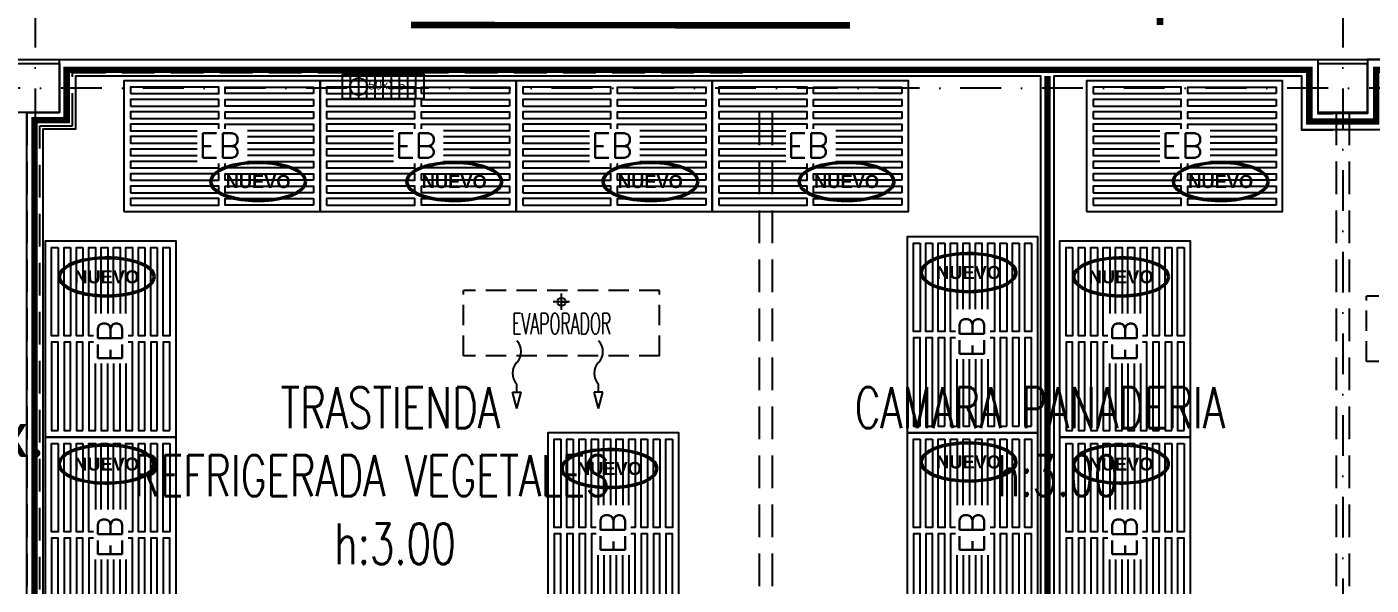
# Model space of a CAD drawing. Header units: millimetres. Extents: x 340 to 1003762, y 22 to 362022.
# Drawn here: x 604171 to 612395, y 304013 to 307432 of the extents above; entities that cross this region are included whole.
import ezdxf
from ezdxf.enums import TextEntityAlignment as Align

# ---------------------------------------------------------------- set-up
doc = ezdxf.new("R2010")
doc.units = ezdxf.units.MM
for name, pattern in [('LSBB_P_002 - PLANTA 1° NIVEL SALA DE VENTAS$0$000_ALTILLO PROPUESTA$0$HIDDEN', [0.375, 0.25, -0.125]), ('LSBB_P_002 - PLANTA 1° NIVEL SALA DE VENTAS$0$CONTINUOS', [0]), ('LSBB_P_002 - PLANTA 1° NIVEL SALA DE VENTAS$0$DASHDOT2', [0.5, 0.25, -0.125, 0, -0.125]), ('LSBB_P_002 - PLANTA 1° NIVEL SALA DE VENTAS$0$DASHED', [0.75, 0.5, -0.25]), ('LSBB_P_002 - PLANTA 1° NIVEL SALA DE VENTAS$0$HIDDEN', [0.375, 0.25, -0.125])]:
    doc.linetypes.add(name, pattern=pattern)
for name, color, linetype in [('A-DEMOLICION SV', 40, 'Continuous'), ('LSBB_P_002 - PLANTA 1° NIVEL SALA DE VENTAS$0$A-ACTIVOS NUEVOS', 20, 'Continuous'), ('LSBB_P_002 - PLANTA 1° NIVEL SALA DE VENTAS$0$A-DEMOLICIONES', 30, 'LSBB_P_002 - PLANTA 1° NIVEL SALA DE VENTAS$0$DASHED'), ('LSBB_P_002 - PLANTA 1° NIVEL SALA DE VENTAS$0$A-Equipamiento acero inox', 8, 'Continuous'), ('LSBB_P_002 - PLANTA 1° NIVEL SALA DE VENTAS$0$A-EVAPORADOR', 8, 'Continuous'), ('LSBB_P_002 - PLANTA 1° NIVEL SALA DE VENTAS$0$A-PANEL CAMARA NUEVO', 10, 'LSBB_P_002 - PLANTA 1° NIVEL SALA DE VENTAS$0$CONTINUOS'), ('LSBB_P_002 - PLANTA 1° NIVEL SALA DE VENTAS$0$A-SE CONSTRUYE RELLENO', 10, 'LSBB_P_002 - PLANTA 1° NIVEL SALA DE VENTAS$0$CONTINUOS'), ('LSBB_P_002 - PLANTA 1° NIVEL SALA DE VENTAS$0$CANALETA-DESAGUE', 4, 'Continuous'), ('LSBB_P_002 - PLANTA 1° NIVEL SALA DE VENTAS$0$EJES', 8, 'LSBB_P_002 - PLANTA 1° NIVEL SALA DE VENTAS$0$DASHDOT2'), ('LSBB_P_002 - PLANTA 1° NIVEL SALA DE VENTAS$0$ESTRUCTURA', 5, 'Continuous'), ('LSBB_P_002 - PLANTA 1° NIVEL SALA DE VENTAS$0$L-PILETAS EXISTENTES', 8, 'Continuous'), ('LSBB_P_002 - PLANTA 1° NIVEL SALA DE VENTAS$0$MUROS', 5, 'Continuous'), ('LSBB_P_002 - PLANTA 1° NIVEL SALA DE VENTAS$0$N- EXTINTOR O RH', 1, 'Continuous')]:
    doc.layers.add(name, color=color, linetype=linetype)
doc.styles.add('LSBB_P_002 - PLANTA 1° NIVEL SALA DE VENTAS$0$ARIAL', font='')
doc.styles.add('LSBB_P_002 - PLANTA 1° NIVEL SALA DE VENTAS$0$ROMANS', font='romans')
doc.styles.add('LSBB_P_002 - PLANTA 1° NIVEL SALA DE VENTAS$0$ROMANS20', font='ROMANS8.SHX', dxfattribs={"width": 0.9, "height": 2})
doc.styles.add('LSBB_P_002 - PLANTA 1° NIVEL SALA DE VENTAS$0$SANSSERIF', font='sas_____.pfb')
doc.styles.add('LSBB_P_002 - PLANTA 1° NIVEL SALA DE VENTAS$0$STANDARD', font='txt')
doc.styles.get('LSBB_P_002 - PLANTA 1° NIVEL SALA DE VENTAS$0$ARIAL').set_extended_font_data('Arial', bold=True)

# ---------------------------------------------------------------- blocks, each defined once
blk = doc.blocks.new('LSBB_P_002 - PLANTA 1° NIVEL SALA DE VENTAS$0$A$C0C1D28A6')
at = {"color": 8}
blk.add_circle((0.4, 0.075), 0.0524, dxfattribs=at)
at = {"layer": 'LSBB_P_002 - PLANTA 1° NIVEL SALA DE VENTAS$0$CANALETA-DESAGUE', "color": 8}
for p, q in [((0, 0.15), (0.5, 0.15)), ((0, 0.15), (0, 0)), ((0.05, 0.15), (0.05, 0)), ((0.1, 0.15), (0.1, 0)), ((0.15, 0.15), (0.15, 0)), ((0.2, 0.15), (0.2, 0)), ((0.25, 0.15), (0.25, 0)), ((0.3, 0.15), (0.3, 0)), ((0.35, 0.15), (0.35, 0)), ((0.4, 0.15), (0.4, 0)), ((0.45, 0.15), (0.45, 0)), ((0.5, 0.15), (0.5, 0)), ((0, 0), (0.5, 0))]:
    blk.add_line(p, q, dxfattribs=at)
blk = doc.blocks.new('LSBB_P_002 - PLANTA 1° NIVEL SALA DE VENTAS$0$A$C112258A6')
at = {"layer": 'LSBB_P_002 - PLANTA 1° NIVEL SALA DE VENTAS$0$A-Equipamiento acero inox'}
for points in [[(0, 0.8), (1.2, 0.8), (1.2, 0), (0, 0), (0, 0.8)], [(0.4492, 0.4937), (0.04, 0.4937), (0.04, 0.5337), (0.58, 0.5337), (0.58, 0.5071)], [(0.7557, 0.4937), (1.16, 0.4937), (1.16, 0.5337), (0.62, 0.5337), (0.62, 0.5071)], [(0.4492, 0.4179), (0.04, 0.4179), (0.04, 0.4579), (0.4492, 0.4579)], [(0.7557, 0.4179), (1.16, 0.4179), (1.16, 0.4579), (0.7557, 0.4579)], [(0.4492, 0.3421), (0.04, 0.3421), (0.04, 0.3821), (0.4492, 0.3821)], [(0.7557, 0.3421), (1.16, 0.3421), (1.16, 0.3821), (0.7557, 0.3821)], [(0.58, 0.2951), (0.58, 0.2663), (0.04, 0.2663), (0.04, 0.3063), (0.4492, 0.3063)], [(0.62, 0.2951), (0.62, 0.2663), (1.16, 0.2663), (1.16, 0.3063), (0.7557, 0.3063)]]:
    blk.add_lwpolyline(points, dxfattribs=at)
for points in [[(0.04, 0.7611), (0.58, 0.7611), (0.58, 0.7211), (0.04, 0.7211)], [(1.16, 0.7611), (0.62, 0.7611), (0.62, 0.7211), (1.16, 0.7211)], [(0.04, 0.6853), (0.58, 0.6853), (0.58, 0.6453), (0.04, 0.6453)], [(1.16, 0.6853), (0.62, 0.6853), (0.62, 0.6453), (1.16, 0.6453)], [(0.04, 0.6095), (0.58, 0.6095), (0.58, 0.5695), (0.04, 0.5695)], [(1.16, 0.6095), (0.62, 0.6095), (0.62, 0.5695), (1.16, 0.5695)], [(0.04, 0.2305), (0.58, 0.2305), (0.58, 0.1905), (0.04, 0.1905)], [(1.16, 0.2305), (0.62, 0.2305), (0.62, 0.1905), (1.16, 0.1905)], [(0.04, 0.1547), (0.58, 0.1547), (0.58, 0.1147), (0.04, 0.1147)], [(1.16, 0.1547), (0.62, 0.1547), (0.62, 0.1147), (1.16, 0.1147)], [(0.04, 0.0789), (0.58, 0.0789), (0.58, 0.0389), (0.04, 0.0389)], [(1.16, 0.0789), (0.62, 0.0789), (0.62, 0.0389), (1.16, 0.0389)]]:
    blk.add_lwpolyline(points, close=True, dxfattribs=at)
at = {"layer": 'LSBB_P_002 - PLANTA 1° NIVEL SALA DE VENTAS$0$A-Equipamiento acero inox', "style": 'LSBB_P_002 - PLANTA 1° NIVEL SALA DE VENTAS$0$ROMANS'}
blk.add_text('EB ', height=0.15, dxfattribs=at).set_placement((0.4576, 0.3213))
blk = doc.blocks.new('LSBB_P_002 - PLANTA 1° NIVEL SALA DE VENTAS$0$A$C529333AF')
at = {"layer": 'LSBB_P_002 - PLANTA 1° NIVEL SALA DE VENTAS$0$A-ACTIVOS NUEVOS', "extrusion": (0, 0, -1)}
blk.add_ellipse((0, 0), major_axis=(0.2855, 0), ratio=0.388575, dxfattribs=at)
at = {"layer": 'LSBB_P_002 - PLANTA 1° NIVEL SALA DE VENTAS$0$A-ACTIVOS NUEVOS'}
blk.add_open_spline([(0.2955, 0), (0.2955, -0.021), (0.2828, -0.0409), (0.2407, -0.0737), (0.2108, -0.0875), (0.0693, -0.1291), (-0.0893, -0.1272), (-0.2453, -0.0748), (-0.2842, -0.048), (-0.3027, 0.019), (-0.2777, 0.0523), (-0.188, 0.0987), (-0.1218, 0.1143), (0.0524, 0.1263), (0.163, 0.1102), (0.2698, 0.0572), (0.2955, 0.0303), (0.2955, 0)], degree=3, knots=[0, 0, 0, 0, 0.461791, 0.461791, 0.923583, 0.923583, 2.283227, 2.283227, 3.034626, 3.034626, 3.786024, 3.786024, 4.537423, 4.537423, 5.618495, 5.618495, 6.283185, 6.283185, 6.283185, 6.283185], dxfattribs=at)
at = {"layer": 'LSBB_P_002 - PLANTA 1° NIVEL SALA DE VENTAS$0$A-ACTIVOS NUEVOS', "insert": (0, 0), "char_height": 0.08, "attachment_point": 5, "style": 'LSBB_P_002 - PLANTA 1° NIVEL SALA DE VENTAS$0$ARIAL'}
blk.add_mtext_dynamic_manual_height_columns('NUEVO', width=0.536552, gutter_width=0.7, heights=[0], dxfattribs=at)
blk = doc.blocks.new('LSBB_P_002 - PLANTA 1° NIVEL SALA DE VENTAS$0$EVC5-302-22')
at = {"linetype": 'LSBB_P_002 - PLANTA 1° NIVEL SALA DE VENTAS$0$HIDDEN', "ltscale": 0.5}
for p, q in [((2.3, -0.1), (1.1, -0.1)), ((1.1, -0.5), (1.1, -0.1)), ((2.3, -0.5), (2.3, -0.1)), ((2.3, -0.5), (1.1, -0.5))]:
    blk.add_line(p, q, dxfattribs=at)
for p, q in [((1.7, -0.2188), (1.7, -0.1188)), ((1.75, -0.1688), (1.65, -0.1688)), ((1.7, -0.1688), (1.74, -0.1688)), ((1.4001, -0.7226), (1.4537, -0.7226)), ((1.4269, -0.8226), (1.4001, -0.7226)), ((1.4269, -0.7226), (1.4269, -0.6726)), ((1.4269, -0.8226), (1.4537, -0.7226)), ((1.9537, -0.7226), (1.9001, -0.7226)), ((1.9269, -0.8226), (1.9001, -0.7226)), ((1.9269, -0.7226), (1.9269, -0.6726)), ((1.9269, -0.8226), (1.9537, -0.7226))]:
    blk.add_line(p, q)
blk.add_circle((1.7, -0.1688), 0.025)
for centre, start, end in [((1.3584, -0.4738), 315.9581, 44.0419), ((1.8584, -0.4738), 315.9581, 44.0419), ((1.4954, -0.6063), 135.9581, 224.0419), ((1.9954, -0.6063), 135.9581, 224.0419)]:
    blk.add_arc(centre, 0.0953, start, end)
at = {"style": 'LSBB_P_002 - PLANTA 1° NIVEL SALA DE VENTAS$0$ROMANS20', "width": 0.55}
blk.add_text('EVAPORADOR', height=0.128, dxfattribs=at).set_placement((1.7009, -0.3034), align=Align.MIDDLE)
blk = doc.blocks.new('LSBB_P_002 - PLANTA 1° NIVEL SALA DE VENTAS$0$A$C733336A8')
at = {"layer": 'LSBB_P_002 - PLANTA 1° NIVEL SALA DE VENTAS$0$N- EXTINTOR O RH', "linetype": 'ByBlock'}
h = blk.add_hatch(dxfattribs=at)
h.set_pattern_fill('ANSI36,_I', color=256, scale=0.126, style=2)
h.set_pattern_definition([(45, (8652.443333, -21254.299438), (0.008352698853, 0.03062656246), [0.039375, -0.007875, 0, -0.007875])])
edge = h.paths.add_edge_path()
edge.add_arc((0.1724, 0.12), 0.12, 0, 360)
at = {"layer": 'LSBB_P_002 - PLANTA 1° NIVEL SALA DE VENTAS$0$N- EXTINTOR O RH'}
blk.add_circle((0.1724, 0.12), 0.12, dxfattribs=at)
at = {"layer": 'LSBB_P_002 - PLANTA 1° NIVEL SALA DE VENTAS$0$N- EXTINTOR O RH', "insert": (0.2618, 0.4601), "char_height": 0.27, "width": 6.008867, "attachment_point": 5, "style": 'LSBB_P_002 - PLANTA 1° NIVEL SALA DE VENTAS$0$STANDARD'}
blk.add_mtext('{\\fCalibri|b0|i0|c0|p34;Ex.}', dxfattribs=at)
blk = doc.blocks.new('LSBB_P_002 - PLANTA 1° NIVEL SALA DE VENTAS$0$EXTINTORES EXISTENTES')
at = {"layer": 'LSBB_P_002 - PLANTA 1° NIVEL SALA DE VENTAS$0$N- EXTINTOR O RH', "color": 20}
blk.add_blockref('LSBB_P_002 - PLANTA 1° NIVEL SALA DE VENTAS$0$A$C733336A8', (826.9116, 318.5778), dxfattribs=at)
blk = doc.blocks.new('LSBB_P_002 - PLANTA 1° NIVEL SALA DE VENTAS$0$DEMOL')
at = {"layer": 'LSBB_P_002 - PLANTA 1° NIVEL SALA DE VENTAS$0$A-DEMOLICIONES', "linetype": 'LSBB_P_002 - PLANTA 1° NIVEL SALA DE VENTAS$0$000_ALTILLO PROPUESTA$0$HIDDEN', "ltscale": 0.8}
for p, q in [((1027.6695, 321.2606), (1031.8695, 321.2606)), ((1027.6695, 320.9356), (1027.6695, 321.2606)), ((1027.3895, 321.0156), (1027.3895, 315.3156)), ((1031.8695, 321.0156), (1031.8695, 315.3156)), ((1031.9495, 321.0156), (1031.9495, 315.3156)), ((1035.3995, 321.0156), (1035.3995, 315.3156)), ((1035.4795, 321.0156), (1035.4795, 315.3156)), ((1027.4695, 315.3956), (1027.4695, 320.9356)), ((1027.4695, 320.9356), (1027.6695, 320.9356))]:
    blk.add_line(p, q, dxfattribs=at)
at = {"layer": 'LSBB_P_002 - PLANTA 1° NIVEL SALA DE VENTAS$0$A-DEMOLICIONES', "linetype": 'LSBB_P_002 - PLANTA 1° NIVEL SALA DE VENTAS$0$000_ALTILLO PROPUESTA$0$HIDDEN', "ltscale": 0.8, "style": 'LSBB_P_002 - PLANTA 1° NIVEL SALA DE VENTAS$0$ROMANS', "width": 0.7}
for s, p in [('TRASTIENDA', (1028.9411, 319.0836, 0)), ('CAMARA PANADERIA', (1032.4537, 319.0836, 0)), ('REFRIGERADA VEGETALES', (1028.0453, 318.667, 0)), ('h:3.00', (1033.3245, 318.667, 0)), ('h:3.00', (1029.2703, 318.2503, 0))]:
    blk.add_text(s, height=0.25, dxfattribs=at).set_placement(p)
blk = doc.blocks.new('LSBB_P_002 - PLANTA 1° NIVEL SALA DE VENTAS', base_point=(223.5696, 14.2202))
at = {"layer": 'LSBB_P_002 - PLANTA 1° NIVEL SALA DE VENTAS$0$A-PANEL CAMARA NUEVO'}
for points in [[(829.0495, 315.3156), (827.3895, 315.3156), (827.3895, 321.0156), (827.5895, 321.0156), (827.5895, 321.3406), (835.288, 321.3406), (835.288, 321.0106), (835.3795, 321.0106)], [(838.4753, 321.3406), (835.591, 321.3406), (835.591, 321.0106), (835.288, 321.0106)], [(829.0495, 315.4156), (827.4895, 315.4156), (827.4895, 320.9156), (827.6895, 320.9156), (827.6895, 321.2406), (833.592, 321.2406)], [(833.592, 315.4156), (833.592, 321.2406)], [(833.672, 321.2406), (833.672, 315.4156)], [(833.672, 321.2406), (835.188, 321.2406), (835.188, 320.9106), (835.3795, 320.9106)], [(838.4753, 321.2406), (835.691, 321.2406), (835.691, 320.9106), (835.188, 320.9106)]]:
    blk.add_lwpolyline(points, dxfattribs=at)
at = {"layer": 'LSBB_P_002 - PLANTA 1° NIVEL SALA DE VENTAS$0$A-SE CONSTRUYE RELLENO', "const_width": 0.04}
for points in [[(834.3216, 321.5518), (834.3216, 326.7509)], [(832.4247, 321.5498), (829.7394, 321.5518)], [(829.0495, 315.3656), (827.4359, 315.3656), (827.4359, 320.9695), (827.6328, 320.9695), (827.6328, 321.2774), (835.2348, 321.2774), (835.2348, 320.9613), (835.3795, 320.9613)], [(833.6335, 315.4156), (833.6335, 321.2406)], [(838.6848, 321.2774), (835.6442, 321.2774), (835.6442, 320.9613), (835.2348, 320.9613)]]:
    blk.add_lwpolyline(points, dxfattribs=at)
at = {"layer": 'LSBB_P_002 - PLANTA 1° NIVEL SALA DE VENTAS$0$EJES'}
for p, q in [((827.4395, 330.1656), (827.4395, 242.5191)), ((835.4395, 330.1656), (835.4395, 242.5191)), ((877.8587, 321.1656), (769.0572, 321.1656))]:
    blk.add_line(p, q, dxfattribs=at)
at = {"layer": 'LSBB_P_002 - PLANTA 1° NIVEL SALA DE VENTAS$0$ESTRUCTURA'}
for points in [[(827.5895, 321.3156), (827.5895, 321.0156), (827.2895, 321.0156), (827.2895, 321.3156)], [(835.5895, 321.3156), (835.5895, 321.0156), (835.2895, 321.0156), (835.2895, 321.3156)]]:
    blk.add_lwpolyline(points, close=True, dxfattribs=at)
at = {"layer": 'LSBB_P_002 - PLANTA 1° NIVEL SALA DE VENTAS$0$MUROS', "color": 5}
blk.add_line((824.874, 321.3406), (874.6145, 321.3406), dxfattribs=at)
at = {"layer": 'LSBB_P_002 - PLANTA 1° NIVEL SALA DE VENTAS$0$A-ACTIVOS NUEVOS'}
for p in [(828.804, 320.593), (830.004, 320.593), (831.204, 320.593), (832.404, 320.593), (834.6931, 320.593), (833.1504, 320.0361), (827.8779, 320.0096), (834.0835, 320.0096), (833.1504, 318.8761), (827.877, 318.8631), (830.9531, 318.8361), (834.0826, 318.8631)]:
    blk.add_blockref('LSBB_P_002 - PLANTA 1° NIVEL SALA DE VENTAS$0$A$C529333AF', p, dxfattribs=at)
at = {"layer": 'LSBB_P_002 - PLANTA 1° NIVEL SALA DE VENTAS$0$A-DEMOLICIONES'}
blk.add_blockref('LSBB_P_002 - PLANTA 1° NIVEL SALA DE VENTAS$0$DEMOL', (-200, 0), dxfattribs=at)
at = {"layer": 'LSBB_P_002 - PLANTA 1° NIVEL SALA DE VENTAS$0$A-Equipamiento acero inox', "ltscale": 0.25, "xscale": -1}
for p, rotation in [((827.9828, 321.2106), 180), ((829.1828, 321.2106), 180), ((830.3828, 321.2106), 180), ((831.5828, 321.2106), 180), ((833.8719, 321.2106), 180), ((832.7746, 319.0557), 270), ((827.5021, 319.0291), 270), ((833.7078, 319.0291), 270), ((827.5021, 317.8291), 270), ((830.5774, 317.8556), 270), ((832.7746, 317.8557), 270), ((833.7078, 317.8291), 270)]:
    blk.add_blockref('LSBB_P_002 - PLANTA 1° NIVEL SALA DE VENTAS$0$A$C112258A6', p, dxfattribs=dict(at, rotation=rotation))
at = {"layer": 'LSBB_P_002 - PLANTA 1° NIVEL SALA DE VENTAS$0$A-EVAPORADOR'}
for p in [(828.96, 320.0259), (834.4851, 319.9908)]:
    blk.add_blockref('LSBB_P_002 - PLANTA 1° NIVEL SALA DE VENTAS$0$EVC5-302-22', p, dxfattribs=at)
at = {"layer": 'LSBB_P_002 - PLANTA 1° NIVEL SALA DE VENTAS$0$L-PILETAS EXISTENTES', "rotation": 180}
blk.add_blockref('LSBB_P_002 - PLANTA 1° NIVEL SALA DE VENTAS$0$A$C0C1D28A6', (829.8195, 321.25), dxfattribs=at)
at = {"layer": 'LSBB_P_002 - PLANTA 1° NIVEL SALA DE VENTAS$0$N- EXTINTOR O RH'}
blk.add_blockref('LSBB_P_002 - PLANTA 1° NIVEL SALA DE VENTAS$0$EXTINTORES EXISTENTES', (0.08, 0.0032), dxfattribs=at)
at = {"layer": 'LSBB_P_002 - PLANTA 1° NIVEL SALA DE VENTAS$0$A-Equipamiento acero inox', "style": 'LSBB_P_002 - PLANTA 1° NIVEL SALA DE VENTAS$0$SANSSERIF'}
blk.add_text('50x1.5', height=0.05395, dxfattribs=at).set_placement((829.5912, 321.1571), align=Align.CENTER)

msp = doc.modelspace()

# ---------------------------------------------------------------- block references
at = {"layer": 'A-DEMOLICION SV', "xscale": 1000, "yscale": 1000, "zscale": 1000}
msp.add_blockref('LSBB_P_002 - PLANTA 1° NIVEL SALA DE VENTAS', (350.9, 111.5), dxfattribs=at)

doc.saveas('drawing.dxf')
